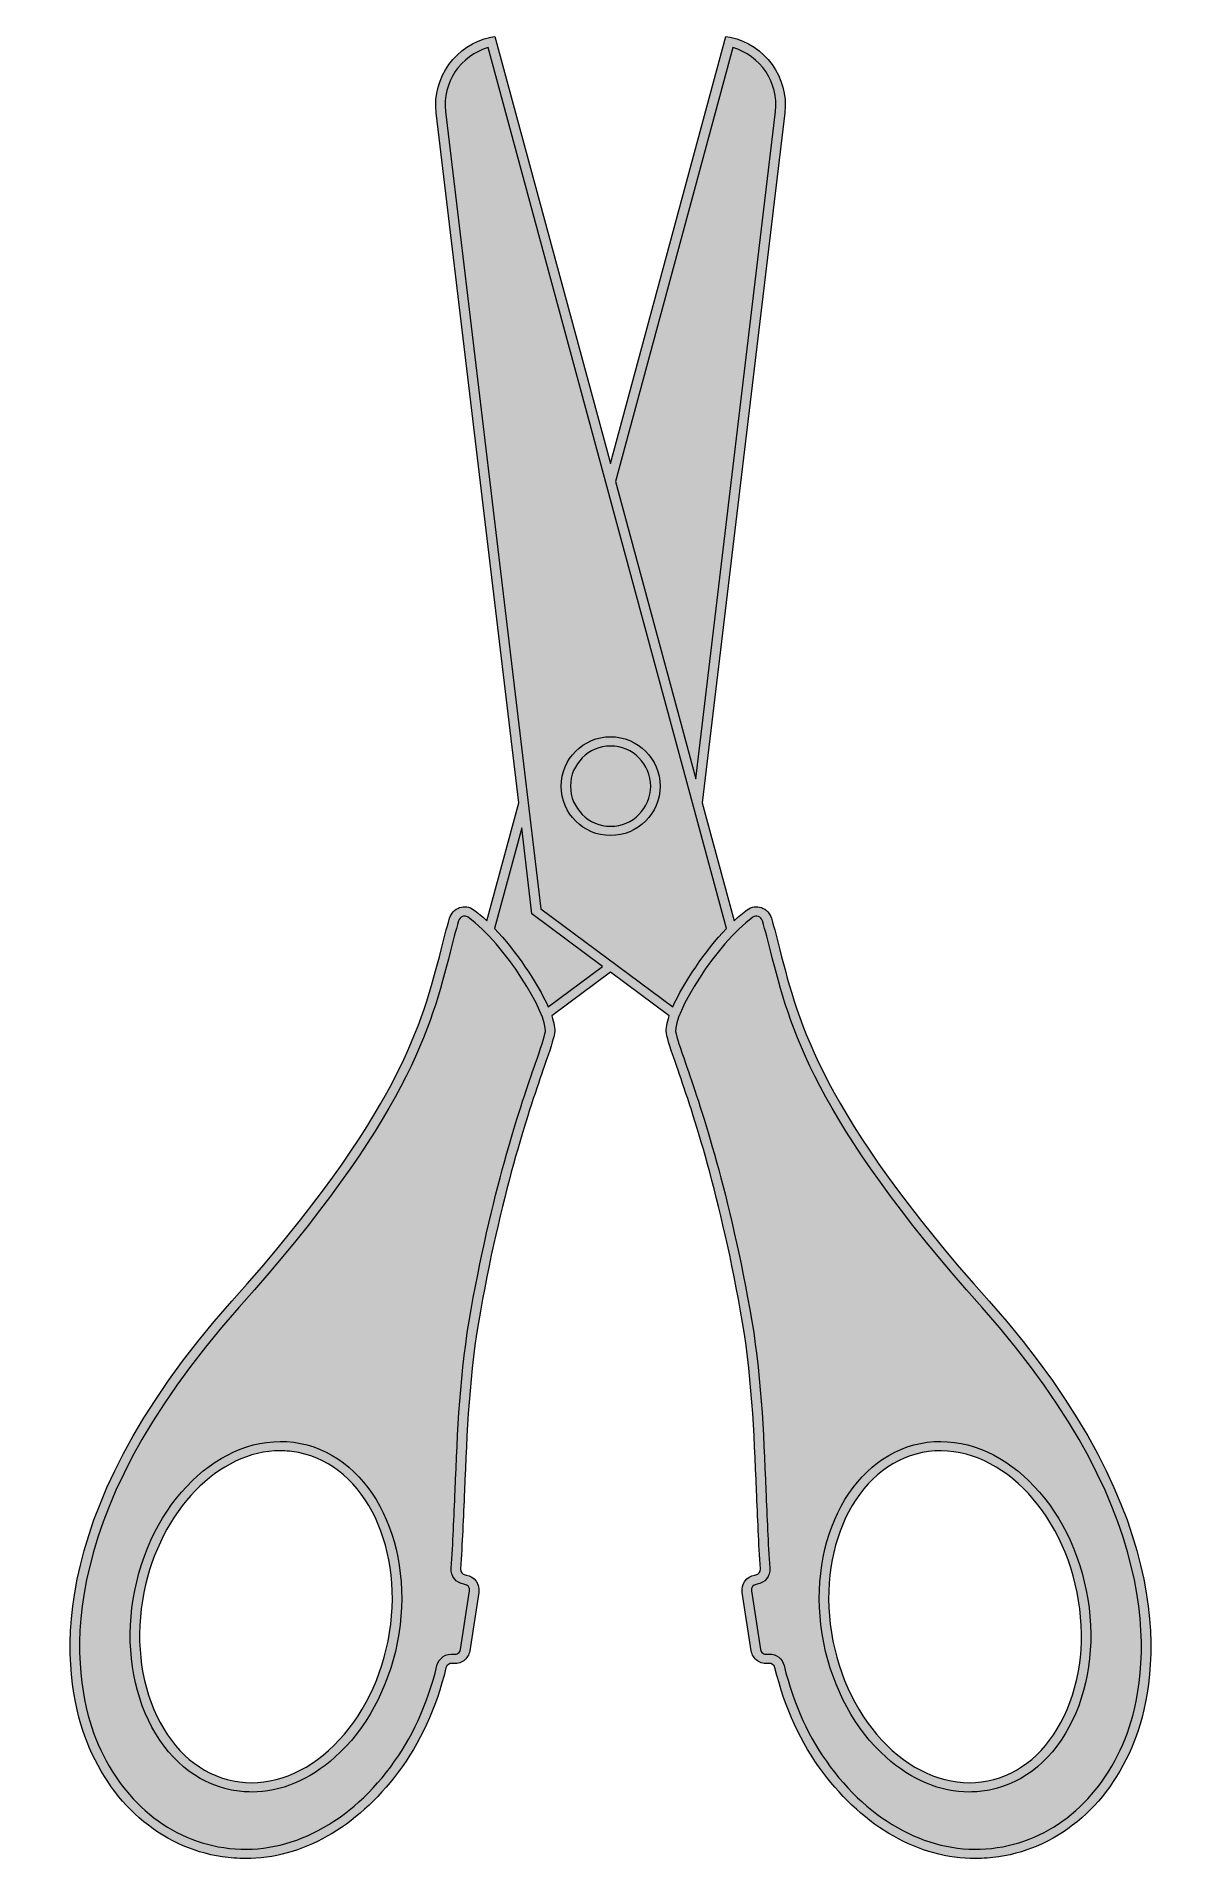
# Model space of a CAD drawing. Header units: inches. Extents: x 0.42 to 3.49, y -4.42 to 0.45.
import ezdxf

# ---------------------------------------------------------------- set-up
doc = ezdxf.new("R2010")
doc.units = ezdxf.units.IN
doc.header["$MEASUREMENT"] = 0
doc.layers.add('Design', color=7, linetype='Continuous', lineweight=0)

msp = doc.modelspace()

# ---------------------------------------------------------------- hatches: boundary and pattern name
at = {"layer": 'Design', "true_color": 0xf8e0c5, "transparency": 33554687}
h = msp.add_hatch(color=254, dxfattribs=at)
h.dxf.hatch_style = 2
edge = h.paths.add_edge_path()
edge.add_spline(control_points=[(1.3624, -3.8406), (1.339, -3.9586), (1.2825, -4.0625), (1.2035, -4.1333), (1.1255, -4.2032), (1.0348, -4.2322), (0.9483, -4.215), (0.8617, -4.1977), (0.7891, -4.1362), (0.7438, -4.0418), (0.6979, -3.9462), (0.6856, -3.8285), (0.7091, -3.7105), (0.7529, -3.4901), (0.9105, -3.3313), (1.0742, -3.3313), (1.0905, -3.3313), (1.1069, -3.3329), (1.1232, -3.3361), (1.3034, -3.372), (1.4107, -3.5983), (1.3624, -3.8406)], knot_values=[0, 0, 0, 0, 1, 1, 1, 2, 2, 2, 3, 3, 3, 4, 4, 4, 5, 5, 5, 6, 6, 6, 7, 7, 7, 7], degree=3, periodic=0)
edge = h.paths.add_edge_path()
edge.add_spline(control_points=[(2.9707, -2.9309), (2.5226, -2.4281), (2.4607, -2.1855), (2.411, -1.9906), (2.4036, -1.9612), (2.3965, -1.9336), (2.3884, -1.9055), (2.3846, -1.8924), (2.3746, -1.8819), (2.3617, -1.8774), (2.3488, -1.8729), (2.335, -1.8749), (2.3239, -1.8829), (2.3126, -1.891), (2.3007, -1.901), (2.2887, -1.9124), (2.2887, -1.9124), (2.2034, -1.597), (2.2034, -1.597), (2.2034, -1.597), (2.424, 0.2506), (2.424, 0.2506), (2.4353, 0.3448), (2.3713, 0.4334), (2.2783, 0.4524), (2.2783, 0.4524), (2.2668, 0.4547), (2.2668, 0.4547), (2.2668, 0.4547), (1.9577, -0.6885), (1.9577, -0.6885), (1.9577, -0.6885), (1.6486, 0.4547), (1.6486, 0.4547), (1.6486, 0.4547), (1.6371, 0.4524), (1.6371, 0.4524), (1.5442, 0.4334), (1.4802, 0.3448), (1.4914, 0.2506), (1.4914, 0.2506), (1.7121, -1.597), (1.7121, -1.597), (1.7121, -1.597), (1.6268, -1.9124), (1.6268, -1.9124), (1.6147, -1.901), (1.6029, -1.891), (1.5915, -1.8829), (1.5804, -1.8749), (1.5667, -1.8729), (1.5537, -1.8774), (1.5408, -1.8819), (1.5309, -1.8924), (1.5271, -1.9055), (1.519, -1.9336), (1.5119, -1.9612), (1.5044, -1.9905), (1.4547, -2.1855), (1.3929, -2.4281), (0.9447, -2.9309), (0.4215, -3.518), (0.4951, -3.9406), (0.551, -4.095), (0.6153, -4.2727), (0.7529, -4.3935), (0.9189, -4.4183), (0.9396, -4.4214), (0.9602, -4.4229), (0.9808, -4.4229), (1.1315, -4.4229), (1.2778, -4.3411), (1.3896, -4.192), (1.4485, -4.1135), (1.4903, -4.0221), (1.5175, -3.9125), (1.5195, -3.9046), (1.527, -3.8995), (1.5348, -3.9007), (1.5455, -3.9024), (1.5561, -3.8998), (1.5648, -3.8934), (1.5735, -3.8871), (1.5792, -3.8777), (1.5809, -3.8671), (1.5809, -3.8671), (1.6052, -3.7103), (1.6052, -3.7103), (1.6086, -3.6883), (1.5935, -3.6676), (1.5715, -3.6642), (1.5715, -3.6642), (1.5691, -3.6638), (1.5691, -3.6638), (1.5612, -3.6626), (1.5556, -3.6556), (1.5562, -3.6476), (1.5612, -3.5797), (1.564, -3.511), (1.5669, -3.4383), (1.5731, -3.2828), (1.5796, -3.122), (1.6094, -2.9572), (1.6709, -2.6182), (1.7422, -2.4126), (1.7805, -2.3022), (1.7954, -2.2591), (1.8053, -2.2306), (1.8081, -2.213), (1.8099, -2.2017), (1.8069, -2.1858), (1.8004, -2.167), (1.8004, -2.167), (1.9577, -2.0503), (1.9577, -2.0503), (1.9577, -2.0503), (2.1151, -2.167), (2.1151, -2.167), (2.1085, -2.1858), (2.1056, -2.2017), (2.1074, -2.213), (2.1101, -2.2306), (2.12, -2.2591), (2.135, -2.3022), (2.1733, -2.4126), (2.2446, -2.6182), (2.306, -2.9572), (2.3359, -3.122), (2.3423, -3.2828), (2.3485, -3.4383), (2.3515, -3.511), (2.3542, -3.5797), (2.3592, -3.6476), (2.3598, -3.6556), (2.3543, -3.6626), (2.3464, -3.6638), (2.3464, -3.6638), (2.3439, -3.6642), (2.3439, -3.6642), (2.3219, -3.6676), (2.3068, -3.6883), (2.3102, -3.7103), (2.3102, -3.7103), (2.3346, -3.867), (2.3346, -3.867), (2.3362, -3.8777), (2.342, -3.8871), (2.3507, -3.8934), (2.3594, -3.8998), (2.37, -3.9024), (2.3807, -3.9007), (2.3885, -3.8994), (2.3959, -3.9046), (2.3979, -3.9125), (2.4251, -4.0221), (2.467, -4.1135), (2.5258, -4.192), (2.6377, -4.3411), (2.784, -4.4229), (2.9347, -4.4229), (2.9553, -4.4229), (2.9759, -4.4214), (2.9965, -4.4183), (3.1626, -4.3935), (3.3001, -4.2727), (3.3645, -4.095), (3.4204, -3.9406), (3.4939, -3.518), (2.9707, -2.9309)], knot_values=[0, 0, 0, 0, 1, 1, 1, 2, 2, 2, 3, 3, 3, 4, 4, 4, 5, 5, 5, 6, 6, 6, 7, 7, 7, 8, 8, 8, 9, 9, 9, 10, 10, 10, 11, 11, 11, 12, 12, 12, 13, 13, 13, 14, 14, 14, 15, 15, 15, 16, 16, 16, 17, 17, 17, 18, 18, 18, 19, 19, 19, 20, 20, 20, 21, 21, 21, 22, 22, 22, 23, 23, 23, 24, 24, 24, 25, 25, 25, 26, 26, 26, 27, 27, 27, 28, 28, 28, 29, 29, 29, 30, 30, 30, 31, 31, 31, 32, 32, 32, 33, 33, 33, 34, 34, 34, 35, 35, 35, 36, 36, 36, 37, 37, 37, 38, 38, 38, 39, 39, 39, 40, 40, 40, 41, 41, 41, 42, 42, 42, 43, 43, 43, 44, 44, 44, 45, 45, 45, 46, 46, 46, 47, 47, 47, 48, 48, 48, 49, 49, 49, 50, 50, 50, 51, 51, 51, 52, 52, 52, 53, 53, 53, 54, 54, 54, 55, 55, 55, 56, 56, 56, 56], degree=3, periodic=0)
edge = h.paths.add_edge_path()
edge.add_spline(control_points=[(3.1717, -4.0418), (3.1264, -4.1362), (3.0538, -4.1977), (2.9672, -4.215), (2.8806, -4.2322), (2.79, -4.2032), (2.7119, -4.1333), (2.6329, -4.0625), (2.5765, -3.9586), (2.553, -3.8406), (2.5048, -3.5983), (2.6121, -3.372), (2.7922, -3.3361), (2.9724, -3.3002), (3.1582, -3.4682), (3.2064, -3.7105), (3.2299, -3.8285), (3.2176, -3.9462), (3.1717, -4.0418)], knot_values=[0, 0, 0, 0, 1, 1, 1, 2, 2, 2, 3, 3, 3, 4, 4, 4, 5, 5, 5, 6, 6, 6, 6], degree=3, periodic=0)
at = {"layer": 'Design', "true_color": 0x333333, "transparency": 33554687}
h = msp.add_hatch(color=250, dxfattribs=at)
h.dxf.hatch_style = 2
edge = h.paths.add_edge_path()
edge.add_spline(control_points=[(1.3624, -3.8406), (1.339, -3.9586), (1.2825, -4.0625), (1.2035, -4.1333), (1.1255, -4.2032), (1.0348, -4.2322), (0.9483, -4.215), (0.8617, -4.1977), (0.7891, -4.1362), (0.7438, -4.0418), (0.6979, -3.9462), (0.6856, -3.8285), (0.7091, -3.7105), (0.7529, -3.4901), (0.9105, -3.3313), (1.0742, -3.3313), (1.0905, -3.3313), (1.1069, -3.3329), (1.1232, -3.3361), (1.3034, -3.372), (1.4107, -3.5983), (1.3624, -3.8406)], knot_values=[0, 0, 0, 0, 1, 1, 1, 2, 2, 2, 3, 3, 3, 4, 4, 4, 5, 5, 5, 6, 6, 6, 7, 7, 7, 7], degree=3, periodic=0)
edge = h.paths.add_edge_path()
edge.add_spline(control_points=[(1.1281, -3.3116), (0.9345, -3.2731), (0.7355, -3.4498), (0.6845, -3.7056), (0.66, -3.8289), (0.673, -3.9521), (0.7212, -4.0526), (0.77, -4.1543), (0.8489, -4.2207), (0.9434, -4.2395), (0.9614, -4.2431), (0.9796, -4.2448), (0.9977, -4.2448), (1.0748, -4.2448), (1.1522, -4.2128), (1.2202, -4.1519), (1.3032, -4.0776), (1.3624, -3.9687), (1.387, -3.8454), (1.4379, -3.5896), (1.3218, -3.3501), (1.1281, -3.3116)], knot_values=[0, 0, 0, 0, 1, 1, 1, 2, 2, 2, 3, 3, 3, 4, 4, 4, 5, 5, 5, 6, 6, 6, 7, 7, 7, 7], degree=3, periodic=0)
edge = h.paths.add_edge_path()
edge.add_spline(control_points=[(1.958, -1.6595), (1.8988, -1.6595), (1.8507, -1.6113), (1.8507, -1.5522), (1.8507, -1.493), (1.8988, -1.4449), (1.958, -1.4449), (2.0172, -1.4449), (2.0653, -1.493), (2.0653, -1.5522), (2.0653, -1.6113), (2.0172, -1.6595), (1.958, -1.6595)], knot_values=[0, 0, 0, 0, 1, 1, 1, 2, 2, 2, 3, 3, 3, 4, 4, 4, 4], degree=3, periodic=0)
edge = h.paths.add_edge_path()
edge.add_spline(control_points=[(1.958, -1.4199), (1.8851, -1.4199), (1.8257, -1.4792), (1.8257, -1.5522), (1.8257, -1.6251), (1.8851, -1.6845), (1.958, -1.6845), (2.0309, -1.6845), (2.0903, -1.6251), (2.0903, -1.5522), (2.0903, -1.4792), (2.0309, -1.4199), (1.958, -1.4199)], knot_values=[0, 0, 0, 0, 1, 1, 1, 2, 2, 2, 3, 3, 3, 4, 4, 4, 4], degree=3, periodic=0)
edge = h.paths.add_edge_path()
edge.add_spline(control_points=[(3.3409, -4.0865), (3.2798, -4.2554), (3.1497, -4.3702), (2.9929, -4.3936), (2.8302, -4.4178), (2.6673, -4.3389), (2.5458, -4.177), (2.489, -4.1012), (2.4486, -4.0127), (2.4222, -3.9065), (2.4176, -3.888), (2.4014, -3.8755), (2.3831, -3.8755), (2.3811, -3.8755), (2.379, -3.8757), (2.3768, -3.876), (2.3728, -3.8767), (2.3687, -3.8757), (2.3654, -3.8733), (2.3621, -3.8708), (2.3599, -3.8673), (2.3593, -3.8632), (2.3593, -3.8632), (2.3349, -3.7065), (2.3349, -3.7065), (2.3336, -3.6981), (2.3394, -3.6902), (2.3478, -3.6889), (2.3478, -3.6889), (2.3502, -3.6885), (2.3502, -3.6885), (2.3711, -3.6853), (2.3857, -3.6669), (2.3842, -3.6457), (2.3792, -3.5783), (2.3764, -3.5098), (2.3735, -3.4373), (2.3673, -3.2809), (2.3608, -3.1192), (2.3306, -2.9528), (2.2688, -2.6118), (2.1971, -2.4051), (2.1586, -2.294), (2.1446, -2.2537), (2.1345, -2.2245), (2.1321, -2.2091), (2.125, -2.1645), (2.2402, -1.9735), (2.3385, -1.9032), (2.3429, -1.9), (2.3484, -1.8993), (2.3535, -1.901), (2.3588, -1.9029), (2.3628, -1.9071), (2.3644, -1.9125), (2.3724, -1.9401), (2.3794, -1.9676), (2.3868, -1.9967), (2.4372, -2.1943), (2.4999, -2.4401), (2.9521, -2.9476), (3.4663, -3.5246), (3.3953, -3.9363), (3.3409, -4.0865)], knot_values=[0, 0, 0, 0, 1, 1, 1, 2, 2, 2, 3, 3, 3, 4, 4, 4, 5, 5, 5, 6, 6, 6, 7, 7, 7, 8, 8, 8, 9, 9, 9, 10, 10, 10, 11, 11, 11, 12, 12, 12, 13, 13, 13, 14, 14, 14, 15, 15, 15, 16, 16, 16, 17, 17, 17, 18, 18, 18, 19, 19, 19, 20, 20, 20, 21, 21, 21, 21], degree=3, periodic=0)
edge = h.paths.add_edge_path()
edge.add_spline(control_points=[(1.7712, -1.8808), (1.7712, -1.8808), (1.5162, 0.2536), (1.5162, 0.2536), (1.507, 0.331), (1.5567, 0.4041), (1.6307, 0.4251), (1.6307, 0.4251), (2.2683, -1.9328), (2.2683, -1.9328), (2.2112, -1.993), (2.153, -2.0788), (2.1246, -2.143), (2.1246, -2.143), (1.7712, -1.8808), (1.7712, -1.8808)], knot_values=[0, 0, 0, 0, 1, 1, 1, 2, 2, 2, 3, 3, 3, 4, 4, 4, 5, 5, 5, 5], degree=3, periodic=0)
edge = h.paths.add_edge_path()
edge.add_spline(control_points=[(1.7908, -2.143), (1.7625, -2.0788), (1.7043, -1.993), (1.6472, -1.9328), (1.6472, -1.9328), (1.72, -1.6634), (1.72, -1.6634), (1.72, -1.6634), (1.7476, -1.8944), (1.7476, -1.8944), (1.7476, -1.8944), (1.9367, -2.0347), (1.9367, -2.0347), (1.9367, -2.0347), (1.7908, -2.143), (1.7908, -2.143)], knot_values=[0, 0, 0, 0, 1, 1, 1, 2, 2, 2, 3, 3, 3, 4, 4, 4, 5, 5, 5, 5], degree=3, periodic=0)
edge = h.paths.add_edge_path()
edge.add_spline(control_points=[(1.7569, -2.294), (1.7183, -2.405), (1.6466, -2.6118), (1.5848, -2.9528), (1.5547, -3.1192), (1.5482, -3.2809), (1.5419, -3.4373), (1.539, -3.5098), (1.5363, -3.5783), (1.5313, -3.6457), (1.5297, -3.6669), (1.5443, -3.6853), (1.5653, -3.6885), (1.5653, -3.6885), (1.5677, -3.6889), (1.5677, -3.6889), (1.5761, -3.6902), (1.5818, -3.6981), (1.5805, -3.7064), (1.5805, -3.7064), (1.5562, -3.8632), (1.5562, -3.8632), (1.5555, -3.8673), (1.5534, -3.8708), (1.55, -3.8733), (1.5467, -3.8757), (1.5427, -3.8767), (1.5386, -3.876), (1.5179, -3.8729), (1.4984, -3.8859), (1.4933, -3.9065), (1.4669, -4.0127), (1.4264, -4.1012), (1.3696, -4.177), (1.2482, -4.3389), (1.0852, -4.4178), (0.9226, -4.3936), (0.7658, -4.3702), (0.6357, -4.2554), (0.5745, -4.0865), (0.5201, -3.9363), (0.4491, -3.5246), (0.9634, -2.9476), (1.4156, -2.4401), (1.4783, -2.1943), (1.5287, -1.9967), (1.5361, -1.9676), (1.5431, -1.9401), (1.5511, -1.9125), (1.5526, -1.9071), (1.5566, -1.9029), (1.5619, -1.901), (1.5637, -1.9004), (1.5656, -1.9001), (1.5674, -1.9001), (1.5708, -1.9001), (1.5741, -1.9011), (1.577, -1.9032), (1.6753, -1.9735), (1.7905, -2.1645), (1.7834, -2.2091), (1.781, -2.2245), (1.7709, -2.2536), (1.7569, -2.294)], knot_values=[0, 0, 0, 0, 1, 1, 1, 2, 2, 2, 3, 3, 3, 4, 4, 4, 5, 5, 5, 6, 6, 6, 7, 7, 7, 8, 8, 8, 9, 9, 9, 10, 10, 10, 11, 11, 11, 12, 12, 12, 13, 13, 13, 14, 14, 14, 15, 15, 15, 16, 16, 16, 17, 17, 17, 18, 18, 18, 19, 19, 19, 20, 20, 20, 21, 21, 21, 21], degree=3, periodic=0)
edge = h.paths.add_edge_path()
edge.add_spline(control_points=[(2.2847, 0.4251), (2.3588, 0.4041), (2.4085, 0.331), (2.3992, 0.2536), (2.3992, 0.2536), (2.1859, -1.5324), (2.1859, -1.5324), (2.1859, -1.5324), (1.9707, -0.7364), (1.9707, -0.7364), (1.9707, -0.7364), (2.2847, 0.4251), (2.2847, 0.4251)], knot_values=[0, 0, 0, 0, 1, 1, 1, 2, 2, 2, 3, 3, 3, 4, 4, 4, 4], degree=3, periodic=0)
edge = h.paths.add_edge_path()
edge.add_spline(control_points=[(2.9707, -2.9309), (2.5226, -2.4281), (2.4607, -2.1855), (2.411, -1.9906), (2.4036, -1.9612), (2.3965, -1.9336), (2.3884, -1.9055), (2.3846, -1.8924), (2.3746, -1.8819), (2.3617, -1.8774), (2.3488, -1.8729), (2.335, -1.8749), (2.3239, -1.8829), (2.3126, -1.891), (2.3007, -1.901), (2.2887, -1.9124), (2.2887, -1.9124), (2.2034, -1.597), (2.2034, -1.597), (2.2034, -1.597), (2.424, 0.2506), (2.424, 0.2506), (2.4353, 0.3448), (2.3713, 0.4334), (2.2783, 0.4524), (2.2783, 0.4524), (2.2668, 0.4547), (2.2668, 0.4547), (2.2668, 0.4547), (1.9577, -0.6885), (1.9577, -0.6885), (1.9577, -0.6885), (1.6486, 0.4547), (1.6486, 0.4547), (1.6486, 0.4547), (1.6371, 0.4524), (1.6371, 0.4524), (1.5442, 0.4334), (1.4802, 0.3448), (1.4914, 0.2506), (1.4914, 0.2506), (1.7121, -1.597), (1.7121, -1.597), (1.7121, -1.597), (1.6268, -1.9124), (1.6268, -1.9124), (1.6147, -1.901), (1.6029, -1.891), (1.5915, -1.8829), (1.5804, -1.8749), (1.5667, -1.8729), (1.5537, -1.8774), (1.5408, -1.8819), (1.5309, -1.8924), (1.5271, -1.9055), (1.519, -1.9336), (1.5119, -1.9612), (1.5044, -1.9905), (1.4547, -2.1855), (1.3929, -2.4281), (0.9447, -2.9309), (0.4215, -3.518), (0.4951, -3.9406), (0.551, -4.095), (0.6153, -4.2727), (0.7529, -4.3935), (0.9189, -4.4183), (0.9396, -4.4214), (0.9602, -4.4229), (0.9808, -4.4229), (1.1315, -4.4229), (1.2778, -4.3411), (1.3896, -4.192), (1.4485, -4.1135), (1.4903, -4.0221), (1.5175, -3.9125), (1.5195, -3.9046), (1.527, -3.8995), (1.5348, -3.9007), (1.5455, -3.9024), (1.5561, -3.8998), (1.5648, -3.8934), (1.5735, -3.8871), (1.5792, -3.8777), (1.5809, -3.8671), (1.5809, -3.8671), (1.6052, -3.7103), (1.6052, -3.7103), (1.6086, -3.6883), (1.5935, -3.6676), (1.5715, -3.6642), (1.5715, -3.6642), (1.5691, -3.6638), (1.5691, -3.6638), (1.5612, -3.6626), (1.5556, -3.6556), (1.5562, -3.6476), (1.5612, -3.5797), (1.564, -3.511), (1.5669, -3.4383), (1.5731, -3.2828), (1.5796, -3.122), (1.6094, -2.9572), (1.6709, -2.6182), (1.7422, -2.4126), (1.7805, -2.3022), (1.7954, -2.2591), (1.8053, -2.2306), (1.8081, -2.213), (1.8099, -2.2017), (1.8069, -2.1858), (1.8004, -2.167), (1.8004, -2.167), (1.9577, -2.0503), (1.9577, -2.0503), (1.9577, -2.0503), (2.1151, -2.167), (2.1151, -2.167), (2.1085, -2.1858), (2.1056, -2.2017), (2.1074, -2.213), (2.1101, -2.2306), (2.12, -2.2591), (2.135, -2.3022), (2.1733, -2.4126), (2.2446, -2.6182), (2.306, -2.9572), (2.3359, -3.122), (2.3423, -3.2828), (2.3485, -3.4383), (2.3515, -3.511), (2.3542, -3.5797), (2.3592, -3.6476), (2.3598, -3.6556), (2.3543, -3.6626), (2.3464, -3.6638), (2.3464, -3.6638), (2.3439, -3.6642), (2.3439, -3.6642), (2.3219, -3.6676), (2.3068, -3.6883), (2.3102, -3.7103), (2.3102, -3.7103), (2.3346, -3.867), (2.3346, -3.867), (2.3362, -3.8777), (2.342, -3.8871), (2.3507, -3.8934), (2.3594, -3.8998), (2.37, -3.9024), (2.3807, -3.9007), (2.3885, -3.8994), (2.3959, -3.9046), (2.3979, -3.9125), (2.4251, -4.0221), (2.467, -4.1135), (2.5258, -4.192), (2.6377, -4.3411), (2.784, -4.4229), (2.9347, -4.4229), (2.9553, -4.4229), (2.9759, -4.4214), (2.9965, -4.4183), (3.1626, -4.3935), (3.3001, -4.2727), (3.3645, -4.095), (3.4204, -3.9406), (3.4939, -3.518), (2.9707, -2.9309)], knot_values=[0, 0, 0, 0, 1, 1, 1, 2, 2, 2, 3, 3, 3, 4, 4, 4, 5, 5, 5, 6, 6, 6, 7, 7, 7, 8, 8, 8, 9, 9, 9, 10, 10, 10, 11, 11, 11, 12, 12, 12, 13, 13, 13, 14, 14, 14, 15, 15, 15, 16, 16, 16, 17, 17, 17, 18, 18, 18, 19, 19, 19, 20, 20, 20, 21, 21, 21, 22, 22, 22, 23, 23, 23, 24, 24, 24, 25, 25, 25, 26, 26, 26, 27, 27, 27, 28, 28, 28, 29, 29, 29, 30, 30, 30, 31, 31, 31, 32, 32, 32, 33, 33, 33, 34, 34, 34, 35, 35, 35, 36, 36, 36, 37, 37, 37, 38, 38, 38, 39, 39, 39, 40, 40, 40, 41, 41, 41, 42, 42, 42, 43, 43, 43, 44, 44, 44, 45, 45, 45, 46, 46, 46, 47, 47, 47, 48, 48, 48, 49, 49, 49, 50, 50, 50, 51, 51, 51, 52, 52, 52, 53, 53, 53, 54, 54, 54, 55, 55, 55, 56, 56, 56, 56], degree=3, periodic=0)
edge = h.paths.add_edge_path()
edge.add_spline(control_points=[(3.1717, -4.0418), (3.1264, -4.1362), (3.0538, -4.1977), (2.9672, -4.215), (2.8806, -4.2322), (2.79, -4.2032), (2.7119, -4.1333), (2.6329, -4.0625), (2.5765, -3.9586), (2.553, -3.8406), (2.5048, -3.5983), (2.6121, -3.372), (2.7922, -3.3361), (2.9724, -3.3002), (3.1582, -3.4682), (3.2064, -3.7105), (3.2299, -3.8285), (3.2176, -3.9462), (3.1717, -4.0418)], knot_values=[0, 0, 0, 0, 1, 1, 1, 2, 2, 2, 3, 3, 3, 4, 4, 4, 5, 5, 5, 6, 6, 6, 6], degree=3, periodic=0)
edge = h.paths.add_edge_path()
edge.add_spline(control_points=[(2.7874, -3.3116), (2.5937, -3.3501), (2.4776, -3.5896), (2.5285, -3.8454), (2.553, -3.9687), (2.6123, -4.0776), (2.6953, -4.1519), (2.7633, -4.2129), (2.8406, -4.2448), (2.9177, -4.2448), (2.9359, -4.2448), (2.954, -4.2431), (2.9721, -4.2395), (3.0666, -4.2207), (3.1455, -4.1543), (3.1942, -4.0526), (3.2424, -3.9521), (3.2555, -3.8289), (3.2309, -3.7056), (3.18, -3.4498), (2.981, -3.273), (2.7874, -3.3116)], knot_values=[0, 0, 0, 0, 1, 1, 1, 2, 2, 2, 3, 3, 3, 4, 4, 4, 5, 5, 5, 6, 6, 6, 7, 7, 7, 7], degree=3, periodic=0)

# ---------------------------------------------------------------- linework, layer by layer
at = {"layer": 'Design'}
for points, knots in [([(2.9707, -2.9309), (2.5226, -2.4281), (2.4607, -2.1855), (2.411, -1.9906), (2.4036, -1.9612), (2.3965, -1.9336), (2.3884, -1.9055), (2.3846, -1.8924), (2.3746, -1.8819), (2.3617, -1.8774), (2.3488, -1.8729), (2.335, -1.8749), (2.3239, -1.8829), (2.3126, -1.891), (2.3007, -1.901), (2.2887, -1.9124), (2.2887, -1.9124), (2.2034, -1.597), (2.2034, -1.597), (2.2034, -1.597), (2.424, 0.2506), (2.424, 0.2506), (2.4353, 0.3448), (2.3713, 0.4334), (2.2783, 0.4524), (2.2783, 0.4524), (2.2668, 0.4547), (2.2668, 0.4547), (2.2668, 0.4547), (1.9577, -0.6885), (1.9577, -0.6885), (1.9577, -0.6885), (1.6486, 0.4547), (1.6486, 0.4547), (1.6486, 0.4547), (1.6371, 0.4524), (1.6371, 0.4524), (1.5442, 0.4334), (1.4802, 0.3448), (1.4914, 0.2506), (1.4914, 0.2506), (1.7121, -1.597), (1.7121, -1.597), (1.7121, -1.597), (1.6268, -1.9124), (1.6268, -1.9124), (1.6147, -1.901), (1.6029, -1.891), (1.5915, -1.8829), (1.5804, -1.8749), (1.5667, -1.8729), (1.5537, -1.8774), (1.5408, -1.8819), (1.5309, -1.8924), (1.5271, -1.9055), (1.519, -1.9336), (1.5119, -1.9612), (1.5044, -1.9905), (1.4547, -2.1855), (1.3929, -2.4281), (0.9447, -2.9309), (0.4215, -3.518), (0.4951, -3.9406), (0.551, -4.095), (0.6153, -4.2727), (0.7529, -4.3935), (0.9189, -4.4183), (0.9396, -4.4214), (0.9602, -4.4229), (0.9808, -4.4229), (1.1315, -4.4229), (1.2778, -4.3411), (1.3896, -4.192), (1.4485, -4.1135), (1.4903, -4.0221), (1.5175, -3.9125), (1.5195, -3.9046), (1.527, -3.8995), (1.5348, -3.9007), (1.5455, -3.9024), (1.5561, -3.8998), (1.5648, -3.8934), (1.5735, -3.8871), (1.5792, -3.8777), (1.5809, -3.8671), (1.5809, -3.8671), (1.6052, -3.7103), (1.6052, -3.7103), (1.6086, -3.6883), (1.5935, -3.6676), (1.5715, -3.6642), (1.5715, -3.6642), (1.5691, -3.6638), (1.5691, -3.6638), (1.5612, -3.6626), (1.5556, -3.6556), (1.5562, -3.6476), (1.5612, -3.5797), (1.564, -3.511), (1.5669, -3.4383), (1.5731, -3.2828), (1.5796, -3.122), (1.6094, -2.9572), (1.6709, -2.6182), (1.7422, -2.4126), (1.7805, -2.3022), (1.7954, -2.2591), (1.8053, -2.2306), (1.8081, -2.213), (1.8099, -2.2017), (1.8069, -2.1858), (1.8004, -2.167), (1.8004, -2.167), (1.9577, -2.0503), (1.9577, -2.0503), (1.9577, -2.0503), (2.1151, -2.167), (2.1151, -2.167), (2.1085, -2.1858), (2.1056, -2.2017), (2.1074, -2.213), (2.1101, -2.2306), (2.12, -2.2591), (2.135, -2.3022), (2.1733, -2.4126), (2.2446, -2.6182), (2.306, -2.9572), (2.3359, -3.122), (2.3423, -3.2828), (2.3485, -3.4383), (2.3515, -3.511), (2.3542, -3.5797), (2.3592, -3.6476), (2.3598, -3.6556), (2.3543, -3.6626), (2.3464, -3.6638), (2.3464, -3.6638), (2.3439, -3.6642), (2.3439, -3.6642), (2.3219, -3.6676), (2.3068, -3.6883), (2.3102, -3.7103), (2.3102, -3.7103), (2.3346, -3.867), (2.3346, -3.867), (2.3362, -3.8777), (2.342, -3.8871), (2.3507, -3.8934), (2.3594, -3.8998), (2.37, -3.9024), (2.3807, -3.9007), (2.3885, -3.8994), (2.3959, -3.9046), (2.3979, -3.9125), (2.4251, -4.0221), (2.467, -4.1135), (2.5258, -4.192), (2.6377, -4.3411), (2.784, -4.4229), (2.9347, -4.4229), (2.9553, -4.4229), (2.9759, -4.4214), (2.9965, -4.4183), (3.1626, -4.3935), (3.3001, -4.2727), (3.3645, -4.095), (3.4204, -3.9406), (3.4939, -3.518), (2.9707, -2.9309)], [0, 0, 0, 0, 1, 1, 1, 2, 2, 2, 3, 3, 3, 4, 4, 4, 5, 5, 5, 6, 6, 6, 7, 7, 7, 8, 8, 8, 9, 9, 9, 10, 10, 10, 11, 11, 11, 12, 12, 12, 13, 13, 13, 14, 14, 14, 15, 15, 15, 16, 16, 16, 17, 17, 17, 18, 18, 18, 19, 19, 19, 20, 20, 20, 21, 21, 21, 22, 22, 22, 23, 23, 23, 24, 24, 24, 25, 25, 25, 26, 26, 26, 27, 27, 27, 28, 28, 28, 29, 29, 29, 30, 30, 30, 31, 31, 31, 32, 32, 32, 33, 33, 33, 34, 34, 34, 35, 35, 35, 36, 36, 36, 37, 37, 37, 38, 38, 38, 39, 39, 39, 40, 40, 40, 41, 41, 41, 42, 42, 42, 43, 43, 43, 44, 44, 44, 45, 45, 45, 46, 46, 46, 47, 47, 47, 48, 48, 48, 49, 49, 49, 50, 50, 50, 51, 51, 51, 52, 52, 52, 53, 53, 53, 54, 54, 54, 55, 55, 55, 56, 56, 56, 56]), ([(2.9707, -2.9309), (2.5226, -2.4281), (2.4607, -2.1855), (2.411, -1.9906), (2.4036, -1.9612), (2.3965, -1.9336), (2.3884, -1.9055), (2.3846, -1.8924), (2.3746, -1.8819), (2.3617, -1.8774), (2.3488, -1.8729), (2.335, -1.8749), (2.3239, -1.8829), (2.3126, -1.891), (2.3007, -1.901), (2.2887, -1.9124), (2.2887, -1.9124), (2.2034, -1.597), (2.2034, -1.597), (2.2034, -1.597), (2.424, 0.2506), (2.424, 0.2506), (2.4353, 0.3448), (2.3713, 0.4334), (2.2783, 0.4524), (2.2783, 0.4524), (2.2668, 0.4547), (2.2668, 0.4547), (2.2668, 0.4547), (1.9577, -0.6885), (1.9577, -0.6885), (1.9577, -0.6885), (1.6486, 0.4547), (1.6486, 0.4547), (1.6486, 0.4547), (1.6371, 0.4524), (1.6371, 0.4524), (1.5442, 0.4334), (1.4802, 0.3448), (1.4914, 0.2506), (1.4914, 0.2506), (1.7121, -1.597), (1.7121, -1.597), (1.7121, -1.597), (1.6268, -1.9124), (1.6268, -1.9124), (1.6147, -1.901), (1.6029, -1.891), (1.5915, -1.8829), (1.5804, -1.8749), (1.5667, -1.8729), (1.5537, -1.8774), (1.5408, -1.8819), (1.5309, -1.8924), (1.5271, -1.9055), (1.519, -1.9336), (1.5119, -1.9612), (1.5044, -1.9905), (1.4547, -2.1855), (1.3929, -2.4281), (0.9447, -2.9309), (0.4215, -3.518), (0.4951, -3.9406), (0.551, -4.095), (0.6153, -4.2727), (0.7529, -4.3935), (0.9189, -4.4183), (0.9396, -4.4214), (0.9602, -4.4229), (0.9808, -4.4229), (1.1315, -4.4229), (1.2778, -4.3411), (1.3896, -4.192), (1.4485, -4.1135), (1.4903, -4.0221), (1.5175, -3.9125), (1.5195, -3.9046), (1.527, -3.8995), (1.5348, -3.9007), (1.5455, -3.9024), (1.5561, -3.8998), (1.5648, -3.8934), (1.5735, -3.8871), (1.5792, -3.8777), (1.5809, -3.8671), (1.5809, -3.8671), (1.6052, -3.7103), (1.6052, -3.7103), (1.6086, -3.6883), (1.5935, -3.6676), (1.5715, -3.6642), (1.5715, -3.6642), (1.5691, -3.6638), (1.5691, -3.6638), (1.5612, -3.6626), (1.5556, -3.6556), (1.5562, -3.6476), (1.5612, -3.5797), (1.564, -3.511), (1.5669, -3.4383), (1.5731, -3.2828), (1.5796, -3.122), (1.6094, -2.9572), (1.6709, -2.6182), (1.7422, -2.4126), (1.7805, -2.3022), (1.7954, -2.2591), (1.8053, -2.2306), (1.8081, -2.213), (1.8099, -2.2017), (1.8069, -2.1858), (1.8004, -2.167), (1.8004, -2.167), (1.9577, -2.0503), (1.9577, -2.0503), (1.9577, -2.0503), (2.1151, -2.167), (2.1151, -2.167), (2.1085, -2.1858), (2.1056, -2.2017), (2.1074, -2.213), (2.1101, -2.2306), (2.12, -2.2591), (2.135, -2.3022), (2.1733, -2.4126), (2.2446, -2.6182), (2.306, -2.9572), (2.3359, -3.122), (2.3423, -3.2828), (2.3485, -3.4383), (2.3515, -3.511), (2.3542, -3.5797), (2.3592, -3.6476), (2.3598, -3.6556), (2.3543, -3.6626), (2.3464, -3.6638), (2.3464, -3.6638), (2.3439, -3.6642), (2.3439, -3.6642), (2.3219, -3.6676), (2.3068, -3.6883), (2.3102, -3.7103), (2.3102, -3.7103), (2.3346, -3.867), (2.3346, -3.867), (2.3362, -3.8777), (2.342, -3.8871), (2.3507, -3.8934), (2.3594, -3.8998), (2.37, -3.9024), (2.3807, -3.9007), (2.3885, -3.8994), (2.3959, -3.9046), (2.3979, -3.9125), (2.4251, -4.0221), (2.467, -4.1135), (2.5258, -4.192), (2.6377, -4.3411), (2.784, -4.4229), (2.9347, -4.4229), (2.9553, -4.4229), (2.9759, -4.4214), (2.9965, -4.4183), (3.1626, -4.3935), (3.3001, -4.2727), (3.3645, -4.095), (3.4204, -3.9406), (3.4939, -3.518), (2.9707, -2.9309)], [0, 0, 0, 0, 1, 1, 1, 2, 2, 2, 3, 3, 3, 4, 4, 4, 5, 5, 5, 6, 6, 6, 7, 7, 7, 8, 8, 8, 9, 9, 9, 10, 10, 10, 11, 11, 11, 12, 12, 12, 13, 13, 13, 14, 14, 14, 15, 15, 15, 16, 16, 16, 17, 17, 17, 18, 18, 18, 19, 19, 19, 20, 20, 20, 21, 21, 21, 22, 22, 22, 23, 23, 23, 24, 24, 24, 25, 25, 25, 26, 26, 26, 27, 27, 27, 28, 28, 28, 29, 29, 29, 30, 30, 30, 31, 31, 31, 32, 32, 32, 33, 33, 33, 34, 34, 34, 35, 35, 35, 36, 36, 36, 37, 37, 37, 38, 38, 38, 39, 39, 39, 40, 40, 40, 41, 41, 41, 42, 42, 42, 43, 43, 43, 44, 44, 44, 45, 45, 45, 46, 46, 46, 47, 47, 47, 48, 48, 48, 49, 49, 49, 50, 50, 50, 51, 51, 51, 52, 52, 52, 53, 53, 53, 54, 54, 54, 55, 55, 55, 56, 56, 56, 56]), ([(1.7712, -1.8808), (1.7712, -1.8808), (1.5162, 0.2536), (1.5162, 0.2536), (1.507, 0.331), (1.5567, 0.4041), (1.6307, 0.4251), (1.6307, 0.4251), (2.2683, -1.9328), (2.2683, -1.9328), (2.2112, -1.993), (2.153, -2.0788), (2.1246, -2.143), (2.1246, -2.143), (1.7712, -1.8808), (1.7712, -1.8808)], [0, 0, 0, 0, 1, 1, 1, 2, 2, 2, 3, 3, 3, 4, 4, 4, 5, 5, 5, 5]), ([(2.2847, 0.4251), (2.3588, 0.4041), (2.4085, 0.331), (2.3992, 0.2536), (2.3992, 0.2536), (2.1859, -1.5324), (2.1859, -1.5324), (2.1859, -1.5324), (1.9707, -0.7364), (1.9707, -0.7364), (1.9707, -0.7364), (2.2847, 0.4251), (2.2847, 0.4251)], [0, 0, 0, 0, 1, 1, 1, 2, 2, 2, 3, 3, 3, 4, 4, 4, 4]), ([(1.958, -1.4199), (1.8851, -1.4199), (1.8257, -1.4792), (1.8257, -1.5522), (1.8257, -1.6251), (1.8851, -1.6845), (1.958, -1.6845), (2.0309, -1.6845), (2.0903, -1.6251), (2.0903, -1.5522), (2.0903, -1.4792), (2.0309, -1.4199), (1.958, -1.4199)], [0, 0, 0, 0, 1, 1, 1, 2, 2, 2, 3, 3, 3, 4, 4, 4, 4]), ([(1.958, -1.6595), (1.8988, -1.6595), (1.8507, -1.6113), (1.8507, -1.5522), (1.8507, -1.493), (1.8988, -1.4449), (1.958, -1.4449), (2.0172, -1.4449), (2.0653, -1.493), (2.0653, -1.5522), (2.0653, -1.6113), (2.0172, -1.6595), (1.958, -1.6595)], [0, 0, 0, 0, 1, 1, 1, 2, 2, 2, 3, 3, 3, 4, 4, 4, 4]), ([(1.7908, -2.143), (1.7625, -2.0788), (1.7043, -1.993), (1.6472, -1.9328), (1.6472, -1.9328), (1.72, -1.6634), (1.72, -1.6634), (1.72, -1.6634), (1.7476, -1.8944), (1.7476, -1.8944), (1.7476, -1.8944), (1.9367, -2.0347), (1.9367, -2.0347), (1.9367, -2.0347), (1.7908, -2.143), (1.7908, -2.143)], [0, 0, 0, 0, 1, 1, 1, 2, 2, 2, 3, 3, 3, 4, 4, 4, 5, 5, 5, 5]), ([(1.7569, -2.294), (1.7183, -2.405), (1.6466, -2.6118), (1.5848, -2.9528), (1.5547, -3.1192), (1.5482, -3.2809), (1.5419, -3.4373), (1.539, -3.5098), (1.5363, -3.5783), (1.5313, -3.6457), (1.5297, -3.6669), (1.5443, -3.6853), (1.5653, -3.6885), (1.5653, -3.6885), (1.5677, -3.6889), (1.5677, -3.6889), (1.5761, -3.6902), (1.5818, -3.6981), (1.5805, -3.7064), (1.5805, -3.7064), (1.5562, -3.8632), (1.5562, -3.8632), (1.5555, -3.8673), (1.5534, -3.8708), (1.55, -3.8733), (1.5467, -3.8757), (1.5427, -3.8767), (1.5386, -3.876), (1.5179, -3.8729), (1.4984, -3.8859), (1.4933, -3.9065), (1.4669, -4.0127), (1.4264, -4.1012), (1.3696, -4.177), (1.2482, -4.3389), (1.0852, -4.4178), (0.9226, -4.3936), (0.7658, -4.3702), (0.6357, -4.2554), (0.5745, -4.0865), (0.5201, -3.9363), (0.4491, -3.5246), (0.9634, -2.9476), (1.4156, -2.4401), (1.4783, -2.1943), (1.5287, -1.9967), (1.5361, -1.9676), (1.5431, -1.9401), (1.5511, -1.9125), (1.5526, -1.9071), (1.5566, -1.9029), (1.5619, -1.901), (1.5637, -1.9004), (1.5656, -1.9001), (1.5674, -1.9001), (1.5708, -1.9001), (1.5741, -1.9011), (1.577, -1.9032), (1.6753, -1.9735), (1.7905, -2.1645), (1.7834, -2.2091), (1.781, -2.2245), (1.7709, -2.2536), (1.7569, -2.294)], [0, 0, 0, 0, 1, 1, 1, 2, 2, 2, 3, 3, 3, 4, 4, 4, 5, 5, 5, 6, 6, 6, 7, 7, 7, 8, 8, 8, 9, 9, 9, 10, 10, 10, 11, 11, 11, 12, 12, 12, 13, 13, 13, 14, 14, 14, 15, 15, 15, 16, 16, 16, 17, 17, 17, 18, 18, 18, 19, 19, 19, 20, 20, 20, 21, 21, 21, 21]), ([(3.3409, -4.0865), (3.2798, -4.2554), (3.1497, -4.3702), (2.9929, -4.3936), (2.8302, -4.4178), (2.6673, -4.3389), (2.5458, -4.177), (2.489, -4.1012), (2.4486, -4.0127), (2.4222, -3.9065), (2.4176, -3.888), (2.4014, -3.8755), (2.3831, -3.8755), (2.3811, -3.8755), (2.379, -3.8757), (2.3768, -3.876), (2.3728, -3.8767), (2.3687, -3.8757), (2.3654, -3.8733), (2.3621, -3.8708), (2.3599, -3.8673), (2.3593, -3.8632), (2.3593, -3.8632), (2.3349, -3.7065), (2.3349, -3.7065), (2.3336, -3.6981), (2.3394, -3.6902), (2.3478, -3.6889), (2.3478, -3.6889), (2.3502, -3.6885), (2.3502, -3.6885), (2.3711, -3.6853), (2.3857, -3.6669), (2.3842, -3.6457), (2.3792, -3.5783), (2.3764, -3.5098), (2.3735, -3.4373), (2.3673, -3.2809), (2.3608, -3.1192), (2.3306, -2.9528), (2.2688, -2.6118), (2.1971, -2.4051), (2.1586, -2.294), (2.1446, -2.2537), (2.1345, -2.2245), (2.1321, -2.2091), (2.125, -2.1645), (2.2402, -1.9735), (2.3385, -1.9032), (2.3429, -1.9), (2.3484, -1.8993), (2.3535, -1.901), (2.3588, -1.9029), (2.3628, -1.9071), (2.3644, -1.9125), (2.3724, -1.9401), (2.3794, -1.9676), (2.3868, -1.9967), (2.4372, -2.1943), (2.4999, -2.4401), (2.9521, -2.9476), (3.4663, -3.5246), (3.3953, -3.9363), (3.3409, -4.0865)], [0, 0, 0, 0, 1, 1, 1, 2, 2, 2, 3, 3, 3, 4, 4, 4, 5, 5, 5, 6, 6, 6, 7, 7, 7, 8, 8, 8, 9, 9, 9, 10, 10, 10, 11, 11, 11, 12, 12, 12, 13, 13, 13, 14, 14, 14, 15, 15, 15, 16, 16, 16, 17, 17, 17, 18, 18, 18, 19, 19, 19, 20, 20, 20, 21, 21, 21, 21]), ([(1.1281, -3.3116), (0.9345, -3.2731), (0.7355, -3.4498), (0.6845, -3.7056), (0.66, -3.8289), (0.673, -3.9521), (0.7212, -4.0526), (0.77, -4.1543), (0.8489, -4.2207), (0.9434, -4.2395), (0.9614, -4.2431), (0.9796, -4.2448), (0.9977, -4.2448), (1.0748, -4.2448), (1.1522, -4.2128), (1.2202, -4.1519), (1.3032, -4.0776), (1.3624, -3.9687), (1.387, -3.8454), (1.4379, -3.5896), (1.3218, -3.3501), (1.1281, -3.3116)], [0, 0, 0, 0, 1, 1, 1, 2, 2, 2, 3, 3, 3, 4, 4, 4, 5, 5, 5, 6, 6, 6, 7, 7, 7, 7]), ([(2.7874, -3.3116), (2.5937, -3.3501), (2.4776, -3.5896), (2.5285, -3.8454), (2.553, -3.9687), (2.6123, -4.0776), (2.6953, -4.1519), (2.7633, -4.2129), (2.8406, -4.2448), (2.9177, -4.2448), (2.9359, -4.2448), (2.954, -4.2431), (2.9721, -4.2395), (3.0666, -4.2207), (3.1455, -4.1543), (3.1942, -4.0526), (3.2424, -3.9521), (3.2555, -3.8289), (3.2309, -3.7056), (3.18, -3.4498), (2.981, -3.273), (2.7874, -3.3116)], [0, 0, 0, 0, 1, 1, 1, 2, 2, 2, 3, 3, 3, 4, 4, 4, 5, 5, 5, 6, 6, 6, 7, 7, 7, 7]), ([(3.1717, -4.0418), (3.1264, -4.1362), (3.0538, -4.1977), (2.9672, -4.215), (2.8806, -4.2322), (2.79, -4.2032), (2.7119, -4.1333), (2.6329, -4.0625), (2.5765, -3.9586), (2.553, -3.8406), (2.5048, -3.5983), (2.6121, -3.372), (2.7922, -3.3361), (2.9724, -3.3002), (3.1582, -3.4682), (3.2064, -3.7105), (3.2299, -3.8285), (3.2176, -3.9462), (3.1717, -4.0418)], [0, 0, 0, 0, 1, 1, 1, 2, 2, 2, 3, 3, 3, 4, 4, 4, 5, 5, 5, 6, 6, 6, 6]), ([(3.1717, -4.0418), (3.1264, -4.1362), (3.0538, -4.1977), (2.9672, -4.215), (2.8806, -4.2322), (2.79, -4.2032), (2.7119, -4.1333), (2.6329, -4.0625), (2.5765, -3.9586), (2.553, -3.8406), (2.5048, -3.5983), (2.6121, -3.372), (2.7922, -3.3361), (2.9724, -3.3002), (3.1582, -3.4682), (3.2064, -3.7105), (3.2299, -3.8285), (3.2176, -3.9462), (3.1717, -4.0418)], [0, 0, 0, 0, 1, 1, 1, 2, 2, 2, 3, 3, 3, 4, 4, 4, 5, 5, 5, 6, 6, 6, 6]), ([(1.3624, -3.8406), (1.339, -3.9586), (1.2825, -4.0625), (1.2035, -4.1333), (1.1255, -4.2032), (1.0348, -4.2322), (0.9483, -4.215), (0.8617, -4.1977), (0.7891, -4.1362), (0.7438, -4.0418), (0.6979, -3.9462), (0.6856, -3.8285), (0.7091, -3.7105), (0.7529, -3.4901), (0.9105, -3.3313), (1.0742, -3.3313), (1.0905, -3.3313), (1.1069, -3.3329), (1.1232, -3.3361), (1.3034, -3.372), (1.4107, -3.5983), (1.3624, -3.8406)], [0, 0, 0, 0, 1, 1, 1, 2, 2, 2, 3, 3, 3, 4, 4, 4, 5, 5, 5, 6, 6, 6, 7, 7, 7, 7]), ([(1.3624, -3.8406), (1.339, -3.9586), (1.2825, -4.0625), (1.2035, -4.1333), (1.1255, -4.2032), (1.0348, -4.2322), (0.9483, -4.215), (0.8617, -4.1977), (0.7891, -4.1362), (0.7438, -4.0418), (0.6979, -3.9462), (0.6856, -3.8285), (0.7091, -3.7105), (0.7529, -3.4901), (0.9105, -3.3313), (1.0742, -3.3313), (1.0905, -3.3313), (1.1069, -3.3329), (1.1232, -3.3361), (1.3034, -3.372), (1.4107, -3.5983), (1.3624, -3.8406)], [0, 0, 0, 0, 1, 1, 1, 2, 2, 2, 3, 3, 3, 4, 4, 4, 5, 5, 5, 6, 6, 6, 7, 7, 7, 7])]:
    msp.add_open_spline(points, degree=3, knots=knots, dxfattribs=at)

doc.saveas('drawing.dxf')
